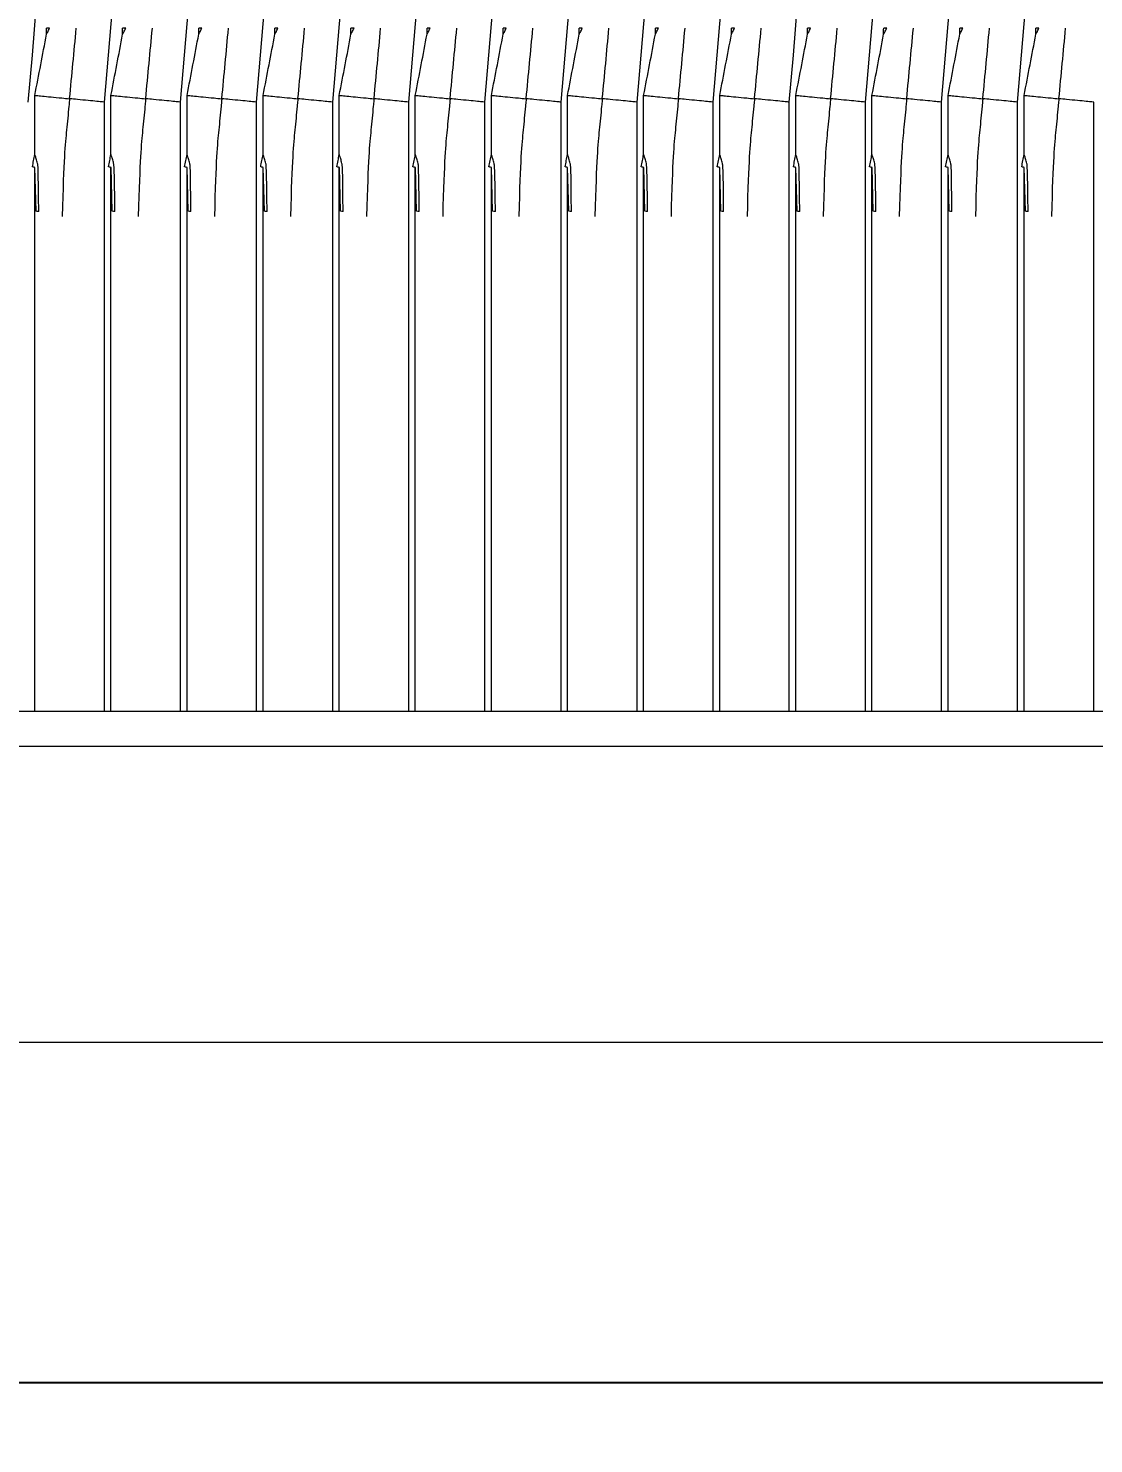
# Model space of a CAD drawing. Header units: millimetres. Extents: x 18217 to 37054, y 415 to 7180.
# Drawn here: x 30043.2 to 30288.2, y 4982.4 to 5307.8 of the extents above; entities that cross this region are included whole.
import ezdxf

# ---------------------------------------------------------------- set-up
doc = ezdxf.new("R2010")
doc.units = ezdxf.units.MM
doc.styles.add('GENISO', font='geniso.shx', dxfattribs={"oblique": 15})
doc.dimstyles.new('Scale', dxfattribs={"dimscale": 14, "dimtxt": 2.5, "dimasz": 2.5, "dimexe": 1, "dimexo": 1, "dimgap": 0.8, "dimtad": 1, "dimdec": 0, "dimzin": 0, "dimtxsty": 'GENISO', "dimcen": 2.5, "dimclrd": 1, "dimclre": 1, "dimclrt": 256, "dimadec": 0, "dimazin": 0, "dimtfac": 1, "dimtdec": 0, "dimtmove": 0, "dimatfit": 3, "dimfxl": 1, "dimtzin": 0, "dimlwd": -1, "dimlwe": -1, "dimarcsym": 0})

# ---------------------------------------------------------------- blocks, each defined once
blk = doc.blocks.new('*D198')
at = {"color": 1, "transparency": 16777216}
for p, q in [((29019.22, 5136.68), (29019.22, 4982.41)), ((30539.22, 5136.68), (30539.22, 4982.41)), ((30504.22, 4996.41), (29054.22, 4996.41))]:
    blk.add_line(p, q, dxfattribs=at)
for points in [[(29054.22, 5002.24), (29054.22, 4990.57), (29019.22, 4996.41)], [(30504.22, 5002.24), (30504.22, 4990.57), (30539.22, 4996.41)]]:
    blk.add_solid(points, dxfattribs=at)
at = {"layer": 'Defpoints', "color": 0, "transparency": 16777216}
for p in [(29019.22, 5150.68), (30539.22, 5150.68), (29019.22, 4996.41)]:
    blk.add_point(p, dxfattribs=at)
at = {"transparency": 16777216, "insert": (29754.75, 5025.11), "char_height": 35, "attachment_point": 5, "style": 'GENISO'}
blk.add_mtext('1520', dxfattribs=at)

msp = doc.modelspace()

# ---------------------------------------------------------------- linework, layer by layer
at = {"linetype": 'ByBlock', "lineweight": 9}
for p, q in [((30048.12, 5307.77), (30047.42, 5307.77)), ((30065.62, 5307.77), (30064.92, 5307.77)), ((30083.12, 5307.77), (30082.42, 5307.77)), ((30100.62, 5307.77), (30099.92, 5307.77)), ((30118.12, 5307.77), (30117.42, 5307.77)), ((30135.62, 5307.77), (30134.92, 5307.77)), ((30153.12, 5307.77), (30152.42, 5307.77)), ((30170.62, 5307.77), (30169.92, 5307.77)), ((30188.12, 5307.77), (30187.42, 5307.77)), ((30205.62, 5307.77), (30204.92, 5307.77)), ((30223.12, 5307.77), (30222.42, 5307.77)), ((30240.62, 5307.77), (30239.92, 5307.77)), ((30258.12, 5307.77), (30257.42, 5307.77)), ((30275.62, 5307.77), (30274.92, 5307.77)), ((30044.72, 5278.76), (30044.72, 5292.36)), ((30060.72, 5150.68), (30060.72, 5290.8)), ((30062.22, 5278.76), (30062.22, 5292.36)), ((30078.22, 5150.68), (30078.22, 5290.8)), ((30079.72, 5278.76), (30079.72, 5292.36)), ((30095.72, 5150.68), (30095.72, 5290.8)), ((30097.22, 5278.76), (30097.22, 5292.36)), ((30113.22, 5150.68), (30113.22, 5290.8)), ((30114.72, 5278.76), (30114.72, 5292.36)), ((30130.72, 5150.68), (30130.72, 5290.8)), ((30132.22, 5278.76), (30132.22, 5292.36)), ((30148.22, 5150.68), (30148.22, 5290.8)), ((30149.72, 5278.76), (30149.72, 5292.36)), ((30165.72, 5150.68), (30165.72, 5290.8)), ((30167.22, 5278.76), (30167.22, 5292.36)), ((30183.22, 5150.68), (30183.22, 5290.8)), ((30184.72, 5278.76), (30184.72, 5292.36)), ((30200.72, 5150.68), (30200.72, 5290.8)), ((30202.22, 5278.76), (30202.22, 5292.36)), ((30218.22, 5150.68), (30218.22, 5290.8)), ((30219.72, 5278.76), (30219.72, 5292.36)), ((30235.72, 5150.68), (30235.72, 5290.8)), ((30237.22, 5278.76), (30237.22, 5292.36)), ((30253.22, 5150.68), (30253.22, 5290.8)), ((30254.72, 5278.76), (30254.72, 5292.36)), ((30270.72, 5150.68), (30270.72, 5290.8)), ((30272.22, 5278.76), (30272.22, 5292.36)), ((30288.22, 5150.68), (30288.22, 5290.8)), ((30044.72, 5150.68), (30044.72, 5275.8)), ((30062.22, 5150.68), (30062.22, 5275.8)), ((30079.72, 5150.68), (30079.72, 5275.8)), ((30097.22, 5150.68), (30097.22, 5275.8)), ((30114.72, 5150.68), (30114.72, 5275.8)), ((30132.22, 5150.68), (30132.22, 5275.8)), ((30149.72, 5150.68), (30149.72, 5275.8)), ((30167.22, 5150.68), (30167.22, 5275.8)), ((30184.72, 5150.68), (30184.72, 5275.8)), ((30202.22, 5150.68), (30202.22, 5275.8)), ((30219.72, 5150.68), (30219.72, 5275.8)), ((30237.22, 5150.68), (30237.22, 5275.8)), ((30254.72, 5150.68), (30254.72, 5275.8)), ((30272.22, 5150.68), (30272.22, 5275.8)), ((30539.22, 5150.68), (29019.22, 5150.68)), ((30615.22, 5142.68), (28943.22, 5142.68)), ((28943.22, 5074.68), (30615.22, 5074.68))]:
    msp.add_line(p, q, dxfattribs=at)
at = {"linetype": 'ByBlock', "lineweight": 9, "flags": 128}
for points in [[(30045.62, 5265.62), (30045.29, 5265.68), (30045, 5265.74), (30044.75, 5275.8), (30044.54, 5275.84), (30044.37, 5275.87), (30044.25, 5275.9), (30044.18, 5275.91), (30044.16, 5275.92)], [(30063.12, 5265.62), (30062.79, 5265.68), (30062.5, 5265.74), (30062.25, 5275.8), (30062.04, 5275.84), (30061.87, 5275.87), (30061.75, 5275.9), (30061.68, 5275.91), (30061.66, 5275.92)], [(30080.62, 5265.62), (30080.29, 5265.68), (30080, 5265.74), (30079.75, 5275.8), (30079.54, 5275.84), (30079.37, 5275.87), (30079.25, 5275.9), (30079.18, 5275.91), (30079.16, 5275.92)], [(30098.12, 5265.62), (30097.79, 5265.68), (30097.5, 5265.74), (30097.25, 5275.8), (30097.04, 5275.84), (30096.87, 5275.87), (30096.75, 5275.9), (30096.68, 5275.91), (30096.66, 5275.92)], [(30115.62, 5265.62), (30115.29, 5265.68), (30115, 5265.74), (30114.75, 5275.8), (30114.54, 5275.84), (30114.37, 5275.87), (30114.25, 5275.9), (30114.18, 5275.91), (30114.16, 5275.92)], [(30133.12, 5265.62), (30132.79, 5265.68), (30132.5, 5265.74), (30132.25, 5275.8), (30132.04, 5275.84), (30131.87, 5275.87), (30131.75, 5275.9), (30131.68, 5275.91), (30131.66, 5275.92)], [(30150.62, 5265.62), (30150.29, 5265.68), (30150, 5265.74), (30149.75, 5275.8), (30149.54, 5275.84), (30149.37, 5275.87), (30149.25, 5275.9), (30149.18, 5275.91), (30149.16, 5275.92)], [(30168.12, 5265.62), (30167.79, 5265.68), (30167.5, 5265.74), (30167.25, 5275.8), (30167.04, 5275.84), (30166.87, 5275.87), (30166.75, 5275.9), (30166.68, 5275.91), (30166.66, 5275.92)], [(30185.62, 5265.62), (30185.29, 5265.68), (30185, 5265.74), (30184.75, 5275.8), (30184.54, 5275.84), (30184.37, 5275.87), (30184.25, 5275.9), (30184.18, 5275.91), (30184.16, 5275.92)], [(30203.12, 5265.62), (30202.79, 5265.68), (30202.5, 5265.74), (30202.25, 5275.8), (30202.04, 5275.84), (30201.87, 5275.87), (30201.75, 5275.9), (30201.68, 5275.91), (30201.66, 5275.92)], [(30220.62, 5265.62), (30220.29, 5265.68), (30220, 5265.74), (30219.75, 5275.8), (30219.54, 5275.84), (30219.37, 5275.87), (30219.25, 5275.9), (30219.18, 5275.91), (30219.16, 5275.92)], [(30238.12, 5265.62), (30237.79, 5265.68), (30237.5, 5265.74), (30237.25, 5275.8), (30237.04, 5275.84), (30236.87, 5275.87), (30236.75, 5275.9), (30236.68, 5275.91), (30236.66, 5275.92)], [(30255.62, 5265.62), (30255.29, 5265.68), (30255, 5265.74), (30254.75, 5275.8), (30254.54, 5275.84), (30254.37, 5275.87), (30254.25, 5275.9), (30254.18, 5275.91), (30254.16, 5275.92)], [(30273.12, 5265.62), (30272.79, 5265.68), (30272.5, 5265.74), (30272.25, 5275.8), (30272.04, 5275.84), (30271.87, 5275.87), (30271.75, 5275.9), (30271.68, 5275.91), (30271.66, 5275.92)]]:
    msp.add_lwpolyline(points, dxfattribs=at)
at = {"linetype": 'ByBlock', "lineweight": 9}
for centre, radius, start, end in [((22031.89, 5984.01), 8023.83, 355.043868, 4.956132), ((22049.39, 5984.01), 8023.83, 355.043868, 4.956132), ((22066.89, 5984.01), 8023.83, 355.043868, 4.956132), ((22084.39, 5984.01), 8023.83, 355.043868, 4.956132), ((22101.89, 5984.01), 8023.83, 355.043868, 4.956132), ((22119.39, 5984.01), 8023.83, 355.043868, 4.956132), ((22136.89, 5984.01), 8023.83, 355.043868, 4.956132), ((22154.39, 5984.01), 8023.83, 355.043868, 4.956132), ((22171.89, 5984.01), 8023.83, 355.043868, 4.956132), ((22189.39, 5984.01), 8023.83, 355.043868, 4.956132), ((22206.89, 5984.01), 8023.83, 355.043868, 4.956132), ((22224.39, 5984.01), 8023.83, 355.043868, 4.956132), ((22241.89, 5984.01), 8023.83, 355.043868, 4.956132), ((22259.39, 5984.01), 8023.83, 355.043868, 4.956132), ((22276.89, 5984.01), 8023.83, 355.043868, 4.956132), ((29890.31, 5307.77), 157.11, 359.5025, 0), ((29907.81, 5307.77), 157.11, 359.5025, 0), ((29925.31, 5307.77), 157.11, 359.5025, 0), ((29942.81, 5307.77), 157.11, 359.5025, 0), ((29960.31, 5307.77), 157.11, 359.5025, 0), ((29977.81, 5307.77), 157.11, 359.5025, 0), ((29995.31, 5307.77), 157.11, 359.5025, 0), ((30012.81, 5307.77), 157.11, 359.5025, 0), ((30030.31, 5307.77), 157.11, 359.5025, 0), ((30047.81, 5307.77), 157.11, 359.5025, 0), ((30065.31, 5307.77), 157.11, 359.5025, 0), ((30082.81, 5307.77), 157.11, 359.5025, 0), ((30100.31, 5307.77), 157.11, 359.5025, 0), ((30117.81, 5307.77), 157.11, 359.5025, 0), ((28475.31, 5600.68), 1599.41, 348.88525, 349.39755), ((28492.81, 5600.68), 1599.41, 348.88525, 349.39755), ((28510.31, 5600.68), 1599.41, 348.88525, 349.39755), ((28527.81, 5600.68), 1599.41, 348.88525, 349.39755), ((28545.31, 5600.68), 1599.41, 348.88525, 349.39755), ((28562.81, 5600.68), 1599.41, 348.88525, 349.39755), ((28580.31, 5600.68), 1599.41, 348.88525, 349.39755), ((28597.81, 5600.68), 1599.41, 348.88525, 349.39755), ((28615.31, 5600.68), 1599.41, 348.88525, 349.39755), ((28632.81, 5600.68), 1599.41, 348.88525, 349.39755), ((28650.31, 5600.68), 1599.41, 348.88525, 349.39755), ((28667.81, 5600.68), 1599.41, 348.88525, 349.39755), ((28685.31, 5600.68), 1599.41, 348.88525, 349.39755), ((28702.81, 5600.68), 1599.41, 348.88525, 349.39755), ((29890.31, 5307.77), 157.11, 348.3045, 349.3624), ((29907.81, 5307.77), 157.11, 348.3045, 349.3624), ((29925.31, 5307.77), 157.11, 348.3045, 349.3624), ((29942.81, 5307.77), 157.11, 348.3045, 349.3624), ((29960.31, 5307.77), 157.11, 348.3045, 349.3624), ((29977.81, 5307.77), 157.11, 348.3045, 349.3624), ((29995.31, 5307.77), 157.11, 348.3045, 349.3624), ((30012.81, 5307.77), 157.11, 348.3045, 349.3624), ((30030.31, 5307.77), 157.11, 348.3045, 349.3624), ((30047.81, 5307.77), 157.11, 348.3045, 349.3624), ((30065.31, 5307.77), 157.11, 348.3045, 349.3624), ((30082.81, 5307.77), 157.11, 348.3045, 349.3624), ((30100.31, 5307.77), 157.11, 348.3045, 349.3624), ((30117.81, 5307.77), 157.11, 348.3045, 349.3624)]:
    msp.add_arc(centre, radius, start, end, dxfattribs=at)
for points, knots in [([(30047.41, 5306.4), (30047.43, 5306.43), (30047.46, 5306.49), (30047.72, 5306.95), (30047.97, 5307.46), (30048.12, 5307.77)], [0, 0, 0, 0, 0.2855571, 0.5698535, 1, 1, 1, 1]), ([(30052.72, 5291.58), (30052.72, 5291.59), (30053.24, 5296.99), (30053.75, 5302.38), (30054.25, 5307.77)], [0, 0, 0, 0, 0.002508, 1, 1, 1, 1]), ([(30064.91, 5306.4), (30064.93, 5306.43), (30064.96, 5306.49), (30065.22, 5306.95), (30065.47, 5307.46), (30065.62, 5307.77)], [0, 0, 0, 0, 0.285552, 0.569856, 1, 1, 1, 1]), ([(30070.22, 5291.58), (30070.22, 5291.59), (30070.74, 5296.99), (30071.25, 5302.38), (30071.75, 5307.77)], [0, 0, 0, 0, 0.002508, 1, 1, 1, 1]), ([(30082.41, 5306.4), (30082.43, 5306.43), (30082.46, 5306.49), (30082.72, 5306.95), (30082.97, 5307.46), (30083.12, 5307.77)], [0, 0, 0, 0, 0.285558, 0.569864, 1, 1, 1, 1]), ([(30087.72, 5291.58), (30087.72, 5291.59), (30088.26, 5296.99), (30088.76, 5302.38), (30089.25, 5307.77)], [0, 0, 0, 0, 0.002509, 1, 1, 1, 1]), ([(30099.91, 5306.4), (30099.93, 5306.43), (30099.96, 5306.49), (30100.22, 5306.95), (30100.47, 5307.46), (30100.62, 5307.77)], [0, 0, 0, 0, 0.2855571, 0.5698535, 1, 1, 1, 1]), ([(30105.22, 5291.58), (30105.22, 5291.59), (30105.74, 5296.99), (30106.25, 5302.38), (30106.75, 5307.77)], [0, 0, 0, 0, 0.002508, 1, 1, 1, 1]), ([(30117.41, 5306.4), (30117.43, 5306.43), (30117.46, 5306.49), (30117.72, 5306.95), (30117.97, 5307.46), (30118.12, 5307.77)], [0, 0, 0, 0, 0.2855547, 0.5698571, 1, 1, 1, 1]), ([(30122.72, 5291.58), (30122.72, 5291.59), (30123.24, 5296.99), (30123.75, 5302.38), (30124.25, 5307.77)], [0, 0, 0, 0, 0.002508, 1, 1, 1, 1]), ([(30134.91, 5306.4), (30134.93, 5306.43), (30134.96, 5306.49), (30135.22, 5306.95), (30135.47, 5307.46), (30135.62, 5307.77)], [0, 0, 0, 0, 0.285558, 0.569864, 1, 1, 1, 1]), ([(30140.22, 5291.58), (30140.22, 5291.59), (30140.74, 5296.99), (30141.25, 5302.38), (30141.75, 5307.77)], [0, 0, 0, 0, 0.0025082, 1, 1, 1, 1]), ([(30152.41, 5306.4), (30152.43, 5306.43), (30152.46, 5306.49), (30152.72, 5306.95), (30152.97, 5307.46), (30153.12, 5307.77)], [0, 0, 0, 0, 0.285552, 0.569856, 1, 1, 1, 1]), ([(30157.72, 5291.58), (30157.72, 5291.59), (30158.24, 5296.99), (30158.75, 5302.38), (30159.25, 5307.77)], [0, 0, 0, 0, 0.002508, 1, 1, 1, 1]), ([(30169.91, 5306.4), (30169.93, 5306.43), (30169.96, 5306.49), (30170.22, 5306.95), (30170.47, 5307.46), (30170.62, 5307.77)], [0, 0, 0, 0, 0.285558, 0.569864, 1, 1, 1, 1]), ([(30175.22, 5291.58), (30175.22, 5291.59), (30175.74, 5296.99), (30176.25, 5302.38), (30176.75, 5307.77)], [0, 0, 0, 0, 0.002508, 1, 1, 1, 1]), ([(30187.41, 5306.4), (30187.43, 5306.43), (30187.46, 5306.49), (30187.72, 5306.95), (30187.97, 5307.46), (30188.12, 5307.77)], [0, 0, 0, 0, 0.2855571, 0.5698535, 1, 1, 1, 1]), ([(30192.72, 5291.58), (30192.72, 5291.59), (30193.24, 5296.99), (30193.75, 5302.38), (30194.25, 5307.77)], [0, 0, 0, 0, 0.0025082, 1, 1, 1, 1]), ([(30204.91, 5306.4), (30204.93, 5306.43), (30204.96, 5306.49), (30205.22, 5306.95), (30205.47, 5307.46), (30205.62, 5307.77)], [0, 0, 0, 0, 0.285552, 0.569856, 1, 1, 1, 1]), ([(30210.22, 5291.58), (30210.22, 5291.59), (30210.74, 5296.99), (30211.25, 5302.38), (30211.75, 5307.77)], [0, 0, 0, 0, 0.002508, 1, 1, 1, 1]), ([(30222.41, 5306.4), (30222.43, 5306.43), (30222.46, 5306.49), (30222.72, 5306.95), (30222.97, 5307.46), (30223.12, 5307.77)], [0, 0, 0, 0, 0.285558, 0.569864, 1, 1, 1, 1]), ([(30227.72, 5291.58), (30227.72, 5291.59), (30228.24, 5296.99), (30228.75, 5302.38), (30229.25, 5307.77)], [0, 0, 0, 0, 0.002508, 1, 1, 1, 1]), ([(30239.91, 5306.4), (30239.93, 5306.43), (30239.96, 5306.49), (30240.22, 5306.95), (30240.47, 5307.46), (30240.62, 5307.77)], [0, 0, 0, 0, 0.2855571, 0.5698535, 1, 1, 1, 1]), ([(30245.22, 5291.58), (30245.22, 5291.59), (30245.74, 5296.99), (30246.25, 5302.38), (30246.75, 5307.77)], [0, 0, 0, 0, 0.002508, 1, 1, 1, 1]), ([(30257.41, 5306.4), (30257.43, 5306.43), (30257.46, 5306.49), (30257.72, 5306.95), (30257.97, 5307.46), (30258.12, 5307.77)], [0, 0, 0, 0, 0.285552, 0.569856, 1, 1, 1, 1]), ([(30262.72, 5291.58), (30262.72, 5291.59), (30263.24, 5296.99), (30263.75, 5302.38), (30264.25, 5307.77)], [0, 0, 0, 0, 0.002508, 1, 1, 1, 1]), ([(30274.91, 5306.4), (30274.93, 5306.43), (30274.96, 5306.49), (30275.22, 5306.95), (30275.47, 5307.46), (30275.62, 5307.77)], [0, 0, 0, 0, 0.285558, 0.569864, 1, 1, 1, 1]), ([(30280.22, 5291.58), (30280.22, 5291.59), (30280.74, 5296.99), (30281.25, 5302.38), (30281.75, 5307.77)], [0, 0, 0, 0, 0.002508, 1, 1, 1, 1]), ([(30044.72, 5292.36), (30044.81, 5292.35), (30044.98, 5292.33), (30046.35, 5292.2), (30048.37, 5292), (30050.61, 5291.78), (30052.11, 5291.64), (30052.71, 5291.58), (30052.72, 5291.58)], [0, 0, 0, 0, 0.213413, 0.4268406, 0.6407096, 0.8564479, 0.996753, 1, 1, 1, 1]), ([(30052.72, 5291.58), (30052.72, 5291.57), (30052.71, 5291.44), (30052.65, 5290.86), (30052.42, 5288.48), (30051.87, 5282.91), (30051.35, 5277.8), (30051.02, 5264.5)], [0, 0, 0, 0, 0.002377, 0.022293, 0.101958, 0.420622, 1, 1, 1, 1]), ([(30060.72, 5290.8), (30060.63, 5290.81), (30060.46, 5290.83), (30059.09, 5290.96), (30057.07, 5291.16), (30054.83, 5291.37), (30053.33, 5291.52), (30052.73, 5291.58), (30052.72, 5291.58)], [0, 0, 0, 0, 0.213423, 0.426849, 0.640723, 0.856458, 0.996743, 1, 1, 1, 1]), ([(30062.22, 5292.36), (30062.31, 5292.35), (30062.48, 5292.33), (30063.85, 5292.2), (30065.87, 5292), (30068.11, 5291.78), (30069.61, 5291.64), (30070.21, 5291.58), (30070.22, 5291.58)], [0, 0, 0, 0, 0.213412, 0.426835, 0.64071, 0.856439, 0.996744, 1, 1, 1, 1]), ([(30070.22, 5291.58), (30070.22, 5291.57), (30070.21, 5291.44), (30070.15, 5290.86), (30069.92, 5288.48), (30069.37, 5282.91), (30068.85, 5277.8), (30068.52, 5264.5)], [0, 0, 0, 0, 0.002377, 0.022293, 0.101958, 0.420623, 1, 1, 1, 1]), ([(30078.22, 5290.8), (30078.13, 5290.81), (30077.96, 5290.83), (30076.59, 5290.96), (30074.57, 5291.16), (30072.33, 5291.37), (30070.83, 5291.52), (30070.23, 5291.58), (30070.22, 5291.58)], [0, 0, 0, 0, 0.213426, 0.426854, 0.640729, 0.856458, 0.996753, 1, 1, 1, 1]), ([(30079.72, 5292.36), (30079.81, 5292.35), (30079.98, 5292.33), (30081.35, 5292.2), (30083.37, 5292), (30085.61, 5291.78), (30087.11, 5291.64), (30087.71, 5291.58), (30087.72, 5291.58)], [0, 0, 0, 0, 0.213414, 0.426838, 0.640708, 0.856447, 0.996753, 1, 1, 1, 1]), ([(30087.72, 5291.58), (30087.72, 5291.57), (30087.71, 5291.44), (30087.65, 5290.86), (30087.42, 5288.48), (30086.87, 5282.91), (30086.35, 5277.8), (30086.02, 5264.5)], [0, 0, 0, 0, 0.002377, 0.022293, 0.101958, 0.420622, 1, 1, 1, 1]), ([(30095.72, 5290.8), (30095.63, 5290.81), (30095.46, 5290.83), (30094.09, 5290.96), (30092.07, 5291.16), (30089.83, 5291.37), (30088.33, 5291.52), (30087.73, 5291.58), (30087.72, 5291.58)], [0, 0, 0, 0, 0.213423, 0.426849, 0.640722, 0.856449, 0.996743, 1, 1, 1, 1]), ([(30097.22, 5292.36), (30097.31, 5292.35), (30097.48, 5292.33), (30098.85, 5292.2), (30100.87, 5292), (30103.11, 5291.78), (30104.61, 5291.64), (30105.21, 5291.58), (30105.22, 5291.58)], [0, 0, 0, 0, 0.213413, 0.4268406, 0.6407096, 0.8564479, 0.996753, 1, 1, 1, 1]), ([(30105.22, 5291.58), (30105.22, 5291.57), (30105.21, 5291.44), (30105.15, 5290.86), (30104.92, 5288.48), (30104.37, 5282.91), (30103.85, 5277.8), (30103.52, 5264.5)], [0, 0, 0, 0, 0.002377, 0.022293, 0.101958, 0.420622, 1, 1, 1, 1]), ([(30113.22, 5290.8), (30113.13, 5290.81), (30112.96, 5290.83), (30111.59, 5290.96), (30109.57, 5291.16), (30107.33, 5291.37), (30105.83, 5291.52), (30105.23, 5291.58), (30105.22, 5291.58)], [0, 0, 0, 0, 0.213423, 0.426849, 0.640723, 0.856458, 0.996743, 1, 1, 1, 1]), ([(30114.72, 5292.36), (30114.81, 5292.35), (30114.98, 5292.33), (30116.35, 5292.2), (30118.37, 5292), (30120.61, 5291.78), (30122.11, 5291.64), (30122.71, 5291.58), (30122.72, 5291.58)], [0, 0, 0, 0, 0.213412, 0.426835, 0.64071, 0.856439, 0.996744, 1, 1, 1, 1]), ([(30122.72, 5291.58), (30122.72, 5291.57), (30122.71, 5291.44), (30122.65, 5290.86), (30122.42, 5288.48), (30121.87, 5282.91), (30121.35, 5277.8), (30121.02, 5264.5)], [0, 0, 0, 0, 0.002377, 0.022293, 0.101959, 0.420623, 1, 1, 1, 1]), ([(30130.72, 5290.8), (30130.63, 5290.81), (30130.46, 5290.83), (30129.09, 5290.96), (30127.07, 5291.16), (30124.83, 5291.37), (30123.33, 5291.52), (30122.73, 5291.58), (30122.72, 5291.58)], [0, 0, 0, 0, 0.213426, 0.426854, 0.640729, 0.856458, 0.996753, 1, 1, 1, 1]), ([(30132.22, 5292.36), (30132.31, 5292.35), (30132.48, 5292.33), (30133.85, 5292.2), (30135.87, 5292), (30138.11, 5291.78), (30139.61, 5291.64), (30140.21, 5291.58), (30140.22, 5291.58)], [0, 0, 0, 0, 0.213414, 0.426838, 0.640708, 0.856447, 0.996753, 1, 1, 1, 1]), ([(30140.22, 5291.58), (30140.22, 5291.57), (30140.21, 5291.44), (30140.15, 5290.86), (30139.92, 5288.48), (30139.37, 5282.91), (30138.85, 5277.8), (30138.52, 5264.5)], [0, 0, 0, 0, 0.002377, 0.022293, 0.101958, 0.420622, 1, 1, 1, 1]), ([(30148.22, 5290.8), (30148.13, 5290.81), (30147.96, 5290.83), (30146.59, 5290.96), (30144.57, 5291.16), (30142.33, 5291.37), (30140.83, 5291.52), (30140.23, 5291.58), (30140.22, 5291.58)], [0, 0, 0, 0, 0.213423, 0.426849, 0.640723, 0.856458, 0.996743, 1, 1, 1, 1]), ([(30149.72, 5292.36), (30149.81, 5292.35), (30149.98, 5292.33), (30151.35, 5292.2), (30153.37, 5292), (30155.61, 5291.78), (30157.11, 5291.64), (30157.71, 5291.58), (30157.72, 5291.58)], [0, 0, 0, 0, 0.213413, 0.426841, 0.64071, 0.856448, 0.996744, 1, 1, 1, 1]), ([(30157.72, 5291.58), (30157.72, 5291.57), (30157.71, 5291.44), (30157.65, 5290.86), (30157.42, 5288.48), (30156.87, 5282.91), (30156.35, 5277.8), (30156.02, 5264.5)], [0, 0, 0, 0, 0.002377, 0.022293, 0.101958, 0.420623, 1, 1, 1, 1]), ([(30165.72, 5290.8), (30165.63, 5290.81), (30165.46, 5290.83), (30164.09, 5290.96), (30162.07, 5291.16), (30159.83, 5291.37), (30158.33, 5291.52), (30157.73, 5291.58), (30157.72, 5291.58)], [0, 0, 0, 0, 0.213423, 0.426849, 0.640723, 0.856458, 0.996743, 1, 1, 1, 1]), ([(30167.22, 5292.36), (30167.31, 5292.35), (30167.48, 5292.33), (30168.85, 5292.2), (30170.87, 5292), (30173.11, 5291.78), (30174.61, 5291.64), (30175.21, 5291.58), (30175.22, 5291.58)], [0, 0, 0, 0, 0.213412, 0.4268339, 0.6407019, 0.8564392, 0.9967436, 1, 1, 1, 1]), ([(30175.22, 5291.58), (30175.22, 5291.57), (30175.21, 5291.44), (30175.15, 5290.86), (30174.92, 5288.48), (30174.37, 5282.91), (30173.85, 5277.8), (30173.52, 5264.5)], [0, 0, 0, 0, 0.002377, 0.022293, 0.101959, 0.420623, 1, 1, 1, 1]), ([(30183.22, 5290.8), (30183.13, 5290.81), (30182.96, 5290.83), (30181.59, 5290.96), (30179.57, 5291.16), (30177.33, 5291.37), (30175.83, 5291.52), (30175.23, 5291.58), (30175.22, 5291.58)], [0, 0, 0, 0, 0.213426, 0.426854, 0.640729, 0.856458, 0.996753, 1, 1, 1, 1]), ([(30184.72, 5292.36), (30184.81, 5292.35), (30184.98, 5292.33), (30186.35, 5292.2), (30188.37, 5292), (30190.61, 5291.78), (30192.11, 5291.64), (30192.71, 5291.58), (30192.72, 5291.58)], [0, 0, 0, 0, 0.213415, 0.426839, 0.640709, 0.856448, 0.996753, 1, 1, 1, 1]), ([(30192.72, 5291.58), (30192.72, 5291.57), (30192.71, 5291.44), (30192.65, 5290.86), (30192.42, 5288.48), (30191.87, 5282.91), (30191.35, 5277.8), (30191.02, 5264.5)], [0, 0, 0, 0, 0.002377, 0.022293, 0.101958, 0.420622, 1, 1, 1, 1]), ([(30200.72, 5290.8), (30200.63, 5290.81), (30200.46, 5290.83), (30199.09, 5290.96), (30197.07, 5291.16), (30194.83, 5291.37), (30193.33, 5291.52), (30192.73, 5291.58), (30192.72, 5291.58)], [0, 0, 0, 0, 0.213423, 0.426849, 0.640723, 0.856458, 0.996743, 1, 1, 1, 1]), ([(30202.22, 5292.36), (30202.31, 5292.35), (30202.48, 5292.33), (30203.85, 5292.2), (30205.87, 5292), (30208.11, 5291.78), (30209.61, 5291.64), (30210.21, 5291.58), (30210.22, 5291.58)], [0, 0, 0, 0, 0.213412, 0.426835, 0.64071, 0.856439, 0.996744, 1, 1, 1, 1]), ([(30210.22, 5291.58), (30210.22, 5291.57), (30210.21, 5291.44), (30210.15, 5290.86), (30209.92, 5288.48), (30209.37, 5282.91), (30208.85, 5277.8), (30208.52, 5264.5)], [0, 0, 0, 0, 0.002377, 0.022293, 0.101958, 0.420623, 1, 1, 1, 1]), ([(30218.22, 5290.8), (30218.13, 5290.81), (30217.96, 5290.83), (30216.59, 5290.96), (30214.57, 5291.16), (30212.33, 5291.37), (30210.83, 5291.52), (30210.23, 5291.58), (30210.22, 5291.58)], [0, 0, 0, 0, 0.2134239, 0.4268557, 0.6407298, 0.8564579, 0.9967433, 1, 1, 1, 1]), ([(30219.72, 5292.36), (30219.81, 5292.35), (30219.98, 5292.33), (30221.35, 5292.2), (30223.37, 5292), (30225.61, 5291.78), (30227.11, 5291.64), (30227.71, 5291.58), (30227.72, 5291.58)], [0, 0, 0, 0, 0.213412, 0.4268339, 0.6407019, 0.8564392, 0.9967436, 1, 1, 1, 1]), ([(30227.72, 5291.58), (30227.72, 5291.57), (30227.71, 5291.44), (30227.65, 5290.86), (30227.42, 5288.48), (30226.87, 5282.91), (30226.35, 5277.8), (30226.02, 5264.5)], [0, 0, 0, 0, 0.002377, 0.022293, 0.101959, 0.420623, 1, 1, 1, 1]), ([(30235.72, 5290.8), (30235.63, 5290.81), (30235.46, 5290.83), (30234.09, 5290.96), (30232.07, 5291.16), (30229.83, 5291.37), (30228.33, 5291.52), (30227.73, 5291.58), (30227.72, 5291.58)], [0, 0, 0, 0, 0.213425, 0.426853, 0.640728, 0.856457, 0.996753, 1, 1, 1, 1]), ([(30237.22, 5292.36), (30237.31, 5292.35), (30237.48, 5292.33), (30238.85, 5292.2), (30240.87, 5292), (30243.11, 5291.78), (30244.61, 5291.64), (30245.21, 5291.58), (30245.22, 5291.58)], [0, 0, 0, 0, 0.213413, 0.4268406, 0.6407096, 0.8564479, 0.996753, 1, 1, 1, 1]), ([(30245.22, 5291.58), (30245.22, 5291.57), (30245.21, 5291.44), (30245.15, 5290.86), (30244.92, 5288.48), (30244.37, 5282.91), (30243.85, 5277.8), (30243.52, 5264.5)], [0, 0, 0, 0, 0.002377, 0.022293, 0.101958, 0.420622, 1, 1, 1, 1]), ([(30253.22, 5290.8), (30253.13, 5290.81), (30252.96, 5290.83), (30251.59, 5290.96), (30249.57, 5291.16), (30247.33, 5291.37), (30245.83, 5291.52), (30245.23, 5291.58), (30245.22, 5291.58)], [0, 0, 0, 0, 0.213423, 0.426849, 0.640723, 0.856458, 0.996743, 1, 1, 1, 1]), ([(30254.72, 5292.36), (30254.81, 5292.35), (30254.98, 5292.33), (30256.35, 5292.2), (30258.37, 5292), (30260.61, 5291.78), (30262.11, 5291.64), (30262.71, 5291.58), (30262.72, 5291.58)], [0, 0, 0, 0, 0.213412, 0.426835, 0.64071, 0.856439, 0.996744, 1, 1, 1, 1]), ([(30262.72, 5291.58), (30262.72, 5291.57), (30262.71, 5291.44), (30262.65, 5290.86), (30262.42, 5288.48), (30261.87, 5282.91), (30261.35, 5277.8), (30261.02, 5264.5)], [0, 0, 0, 0, 0.002377, 0.022293, 0.101958, 0.420623, 1, 1, 1, 1]), ([(30270.72, 5290.8), (30270.63, 5290.81), (30270.46, 5290.83), (30269.09, 5290.96), (30267.07, 5291.16), (30264.83, 5291.37), (30263.33, 5291.52), (30262.73, 5291.58), (30262.72, 5291.58)], [0, 0, 0, 0, 0.213426, 0.426854, 0.640729, 0.856458, 0.996753, 1, 1, 1, 1]), ([(30272.22, 5292.36), (30272.31, 5292.35), (30272.48, 5292.33), (30273.85, 5292.2), (30275.87, 5292), (30278.11, 5291.78), (30279.61, 5291.64), (30280.21, 5291.58), (30280.22, 5291.58)], [0, 0, 0, 0, 0.213412, 0.4268339, 0.6407019, 0.8564392, 0.9967436, 1, 1, 1, 1]), ([(30280.22, 5291.58), (30280.22, 5291.57), (30280.21, 5291.44), (30280.15, 5290.86), (30279.92, 5288.48), (30279.37, 5282.91), (30278.85, 5277.8), (30278.52, 5264.5)], [0, 0, 0, 0, 0.002378, 0.022293, 0.101959, 0.420623, 1, 1, 1, 1]), ([(30288.22, 5290.8), (30288.13, 5290.81), (30287.96, 5290.83), (30286.59, 5290.96), (30284.57, 5291.16), (30282.33, 5291.37), (30280.83, 5291.52), (30280.23, 5291.58), (30280.22, 5291.58)], [0, 0, 0, 0, 0.213425, 0.426853, 0.640728, 0.856457, 0.996753, 1, 1, 1, 1]), ([(30045.62, 5265.62), (30045.53, 5275.99), (30045.35, 5276.76), (30045.05, 5277.79), (30044.81, 5278.5), (30044.73, 5278.75), (30044.72, 5278.76), (30044.72, 5278.76)], [0, 0, 0, 0, 0.245007, 0.503069, 0.763218, 0.944416, 1, 1, 1, 1]), ([(30063.12, 5265.62), (30063.03, 5275.99), (30062.85, 5276.76), (30062.55, 5277.79), (30062.31, 5278.5), (30062.23, 5278.75), (30062.22, 5278.76), (30062.22, 5278.76)], [0, 0, 0, 0, 0.245008, 0.503067, 0.763217, 0.944415, 1, 1, 1, 1]), ([(30080.62, 5265.62), (30080.53, 5275.99), (30080.35, 5276.76), (30080.05, 5277.79), (30079.81, 5278.5), (30079.73, 5278.75), (30079.72, 5278.76), (30079.72, 5278.76)], [0, 0, 0, 0, 0.245008, 0.503066, 0.763216, 0.944416, 1, 1, 1, 1]), ([(30098.12, 5265.62), (30098.03, 5275.99), (30097.85, 5276.76), (30097.55, 5277.79), (30097.31, 5278.5), (30097.23, 5278.75), (30097.22, 5278.76), (30097.22, 5278.76)], [0, 0, 0, 0, 0.245003, 0.503067, 0.763217, 0.944415, 1, 1, 1, 1]), ([(30115.62, 5265.62), (30115.53, 5275.99), (30115.35, 5276.76), (30115.05, 5277.79), (30114.81, 5278.5), (30114.73, 5278.75), (30114.72, 5278.76), (30114.72, 5278.76)], [0, 0, 0, 0, 0.245008, 0.503067, 0.763217, 0.944415, 1, 1, 1, 1]), ([(30133.12, 5265.62), (30133.03, 5275.99), (30132.85, 5276.76), (30132.55, 5277.79), (30132.31, 5278.5), (30132.23, 5278.75), (30132.22, 5278.76), (30132.22, 5278.76)], [0, 0, 0, 0, 0.245008, 0.503066, 0.763216, 0.944416, 1, 1, 1, 1]), ([(30150.62, 5265.62), (30150.53, 5275.99), (30150.35, 5276.76), (30150.05, 5277.79), (30149.81, 5278.5), (30149.73, 5278.75), (30149.72, 5278.76), (30149.72, 5278.76)], [0, 0, 0, 0, 0.245003, 0.503067, 0.763217, 0.944415, 1, 1, 1, 1]), ([(30168.12, 5265.62), (30168.03, 5275.99), (30167.85, 5276.76), (30167.55, 5277.79), (30167.31, 5278.5), (30167.23, 5278.75), (30167.22, 5278.76), (30167.22, 5278.76)], [0, 0, 0, 0, 0.245008, 0.503067, 0.763217, 0.944415, 1, 1, 1, 1]), ([(30185.62, 5265.62), (30185.53, 5275.99), (30185.35, 5276.76), (30185.05, 5277.79), (30184.81, 5278.5), (30184.73, 5278.75), (30184.72, 5278.76), (30184.72, 5278.76)], [0, 0, 0, 0, 0.2450071, 0.5030644, 0.763218, 0.9444155, 1, 1, 1, 1]), ([(30203.12, 5265.62), (30203.03, 5275.99), (30202.85, 5276.76), (30202.55, 5277.79), (30202.31, 5278.5), (30202.23, 5278.75), (30202.22, 5278.76), (30202.22, 5278.76)], [0, 0, 0, 0, 0.245003, 0.503067, 0.763217, 0.944415, 1, 1, 1, 1]), ([(30220.62, 5265.62), (30220.53, 5275.99), (30220.35, 5276.76), (30220.05, 5277.79), (30219.81, 5278.5), (30219.73, 5278.75), (30219.72, 5278.76), (30219.72, 5278.76)], [0, 0, 0, 0, 0.245008, 0.503067, 0.763217, 0.944415, 1, 1, 1, 1]), ([(30238.12, 5265.62), (30238.03, 5275.99), (30237.85, 5276.76), (30237.55, 5277.79), (30237.31, 5278.5), (30237.23, 5278.75), (30237.22, 5278.76), (30237.22, 5278.76)], [0, 0, 0, 0, 0.245007, 0.503069, 0.763218, 0.944416, 1, 1, 1, 1]), ([(30255.62, 5265.62), (30255.53, 5275.99), (30255.35, 5276.76), (30255.05, 5277.79), (30254.81, 5278.5), (30254.73, 5278.75), (30254.72, 5278.76), (30254.72, 5278.76)], [0, 0, 0, 0, 0.245008, 0.503067, 0.763217, 0.944415, 1, 1, 1, 1]), ([(30273.12, 5265.62), (30273.03, 5275.99), (30272.85, 5276.76), (30272.55, 5277.79), (30272.31, 5278.5), (30272.23, 5278.75), (30272.22, 5278.76), (30272.22, 5278.76)], [0, 0, 0, 0, 0.245008, 0.503066, 0.763216, 0.944416, 1, 1, 1, 1])]:
    msp.add_open_spline(points, degree=3, knots=knots, dxfattribs=at)

# ---------------------------------------------------------------- dimensions: what is measured, and where the dimension line sits
dim = msp.add_linear_dim(base=(29019.22, 4996.41), p1=(30539.22, 5150.68), p2=(29019.22, 5150.68), dimstyle='Scale')
dim.commit()
dim.dimension.update_dxf_attribs({"geometry": '*D198', "text_midpoint": (29754.75, 4996.41), "dimtype": 160})

doc.saveas('drawing.dxf')
